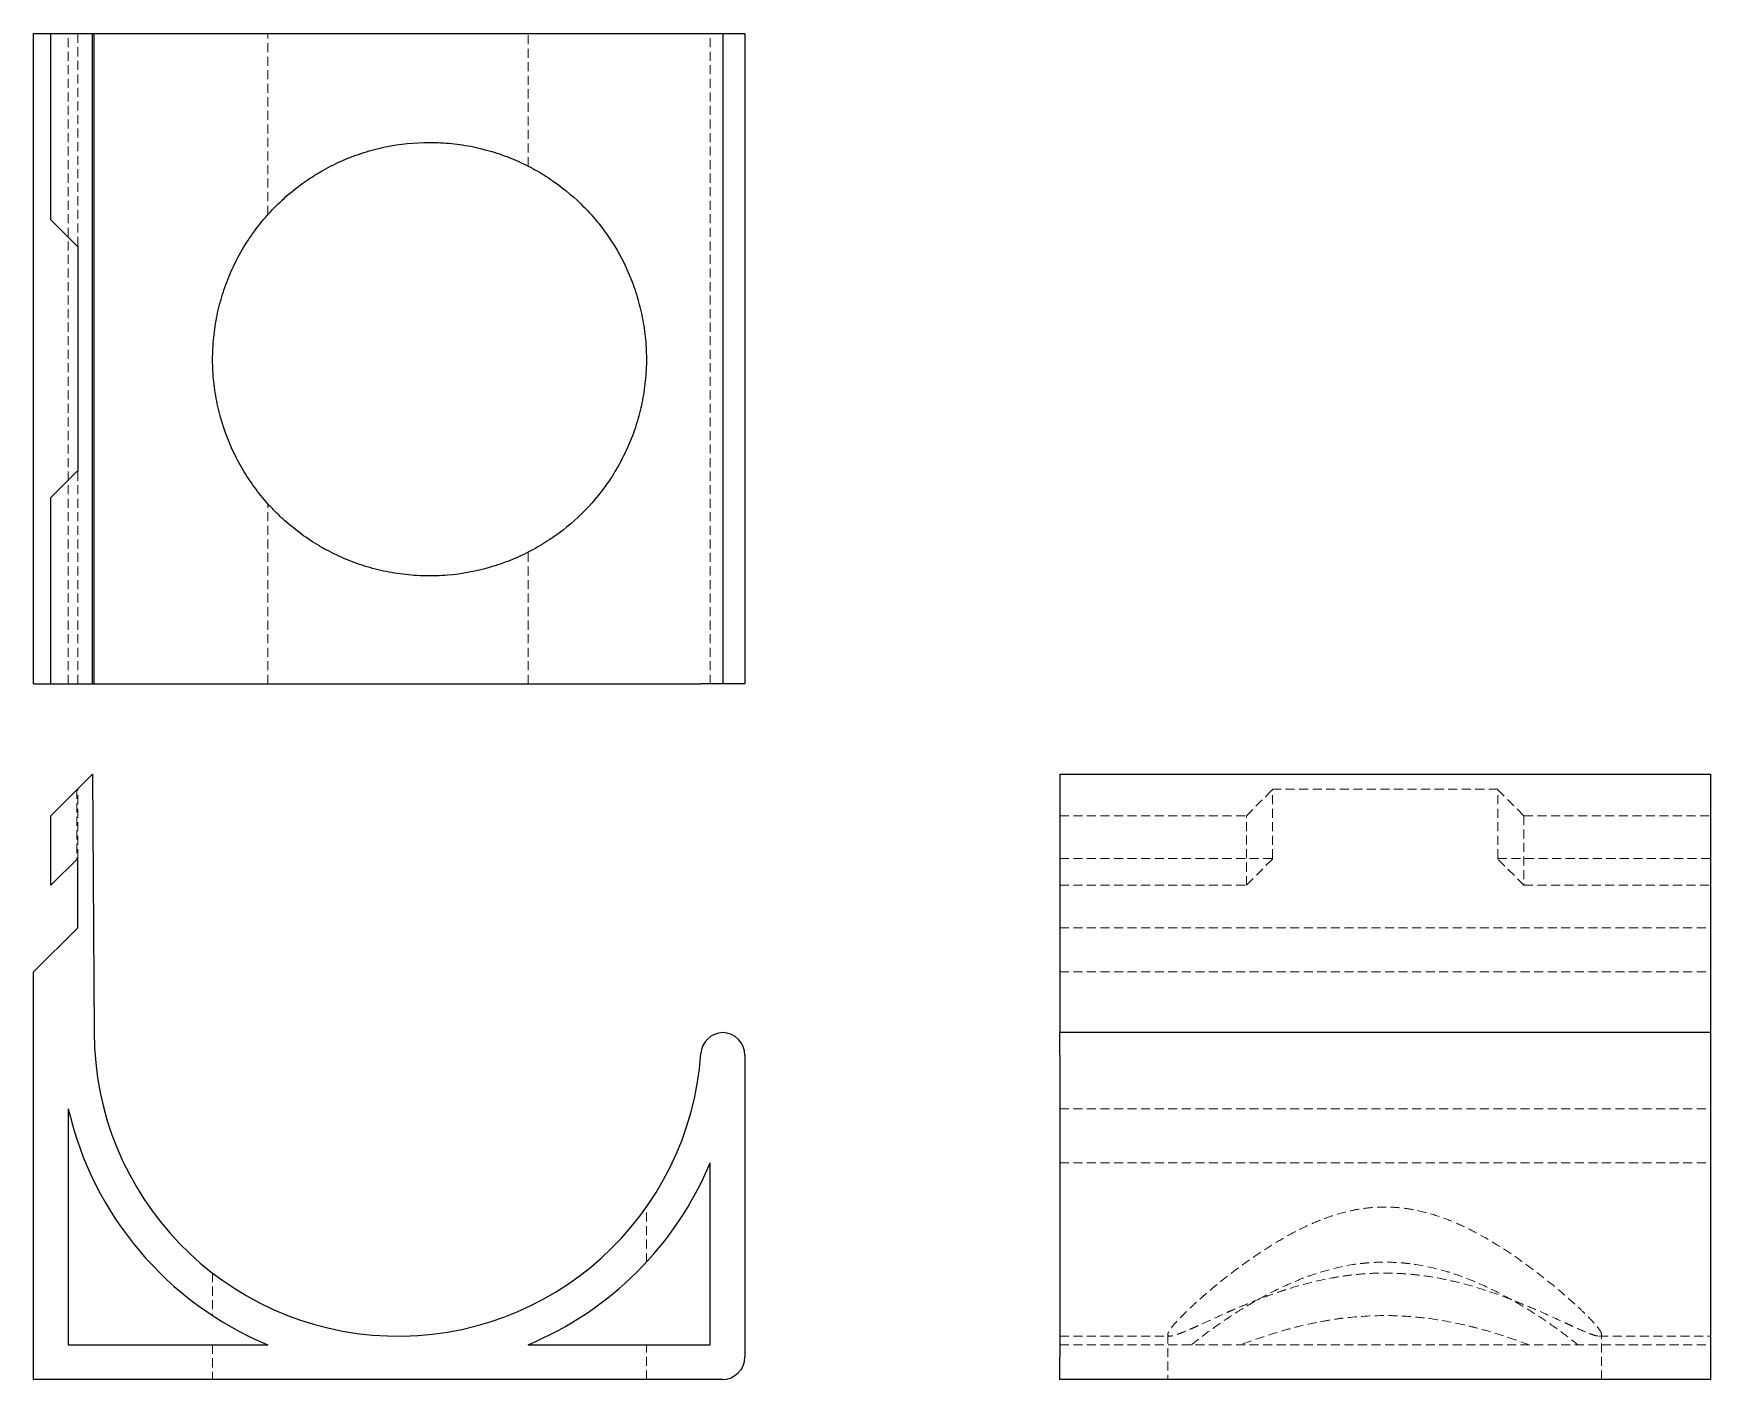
# Model space of a CAD drawing. Header units: millimetres. Extents: x 33 to 269, y 14 to 204.
import ezdxf

# ---------------------------------------------------------------- set-up
doc = ezdxf.new("R2010")
doc.units = ezdxf.units.MM
doc.linetypes.add('HIDDEN', pattern=[1.905, 1.27, -0.635])

msp = doc.modelspace()

# ---------------------------------------------------------------- linework, layer by layer
at = {"color": 7, "linetype": 'Continuous', "lineweight": 25}
for p, q in [((33, 112.27), (33, 203.73)), ((33, 203.73), (35.44, 203.73)), ((35.44, 177.51), (35.44, 203.73)), ((35.44, 203.73), (41.29, 203.73)), ((41.29, 112.27), (41.29, 203.73)), ((41.29, 203.73), (41.54, 203.73)), ((41.54, 112.27), (41.54, 203.73)), ((41.54, 203.73), (126.8, 203.73)), ((126.8, 203.73), (129.9, 203.73)), ((129.9, 203.73), (129.9, 112.27)), ((129.9, 203.73), (133, 203.73)), ((133, 203.73), (133, 112.27)), ((39.1, 173.85), (35.44, 177.51)), ((39.1, 173.85), (39.22, 173.85)), ((39.22, 173.85), (39.22, 142.15)), ((35.44, 138.49), (39.1, 142.15)), ((39.1, 142.15), (39.22, 142.15)), ((35.44, 112.27), (35.44, 138.49)), ((33, 112.27), (35.44, 112.27)), ((35.44, 112.27), (41.29, 112.27)), ((41.29, 112.27), (41.54, 112.27)), ((41.54, 112.27), (126.8, 112.27)), ((129.9, 112.27), (126.8, 112.27)), ((133, 112.27), (129.9, 112.27)), ((35.44, 93.71), (41.29, 99.56)), ((41.29, 99.56), (41.54, 63.22)), ((177.27, 99.56), (268.73, 99.56)), ((177.27, 99.56), (177.27, 63.22)), ((268.73, 99.56), (268.73, 63.22)), ((35.44, 83.95), (35.44, 93.71)), ((39.22, 87.73), (35.44, 83.95)), ((39.22, 77.97), (39.22, 87.73)), ((33, 71.76), (39.22, 77.97)), ((33, 14.44), (33, 71.76)), ((268.73, 63.22), (177.27, 63.22)), ((177.27, 60.05), (177.27, 63.22)), ((268.73, 63.22), (268.73, 60.05)), ((133, 60.05), (133, 17.61)), ((177.27, 60.05), (177.27, 17.61)), ((268.73, 60.05), (268.73, 17.61)), ((37.88, 52.52), (37.88, 19.32)), ((128.12, 19.32), (128.12, 44.93)), ((37.88, 19.32), (65.93, 19.32)), ((102.51, 19.32), (128.12, 19.32)), ((177.27, 14.44), (177.27, 17.61)), ((268.73, 17.61), (268.73, 14.44)), ((129.83, 14.44), (33, 14.44)), ((268.73, 14.44), (177.27, 14.44))]:
    msp.add_line(p, q, dxfattribs=at)
at = {"color": 7, "linetype": 'HIDDEN', "lineweight": 18}
for p, q in [((37.88, 112.27), (37.88, 203.73)), ((39.22, 173.85), (39.22, 203.73)), ((65.93, 178.25), (65.93, 203.73)), ((102.51, 185.09), (102.51, 203.73)), ((128.12, 112.27), (128.12, 203.73)), ((39.22, 112.27), (39.22, 142.15)), ((65.93, 112.27), (65.93, 137.62)), ((102.51, 112.27), (102.51, 130.77)), ((39.1, 97.37), (39.1, 87.61)), ((39.22, 87.73), (39.22, 97.48)), ((203.49, 93.71), (207.15, 97.37)), ((238.85, 97.48), (207.15, 97.48)), ((207.15, 87.73), (207.15, 97.48)), ((238.85, 87.73), (238.85, 97.48)), ((238.85, 97.37), (242.51, 93.71)), ((177.27, 93.71), (203.49, 93.71)), ((203.49, 83.95), (203.49, 93.71)), ((242.51, 93.71), (242.51, 83.95)), ((242.51, 93.71), (268.73, 93.71)), ((177.27, 87.73), (207.15, 87.73)), ((207.15, 87.61), (203.49, 83.95)), ((207.15, 87.73), (207.15, 87.61)), ((238.85, 87.73), (238.85, 87.61)), ((238.85, 87.73), (268.73, 87.73)), ((242.51, 83.95), (238.85, 87.61)), ((177.27, 83.95), (203.49, 83.95)), ((242.51, 83.95), (268.73, 83.95)), ((177.27, 77.97), (268.73, 77.97)), ((177.27, 71.76), (268.73, 71.76)), ((177.27, 52.52), (268.73, 52.52)), ((177.27, 44.93), (268.73, 44.93)), ((119.15, 30.94), (119.15, 38.68)), ((58.17, 29.4), (58.17, 23.41)), ((58.17, 19.32), (58.17, 14.44)), ((119.15, 14.44), (119.15, 19.32)), ((177.27, 20.54), (192.78, 20.54)), ((177.27, 19.32), (268.73, 19.32)), ((192.44, 20.77), (192.44, 14.44)), ((253.09, 20.54), (268.73, 20.54)), ((253.42, 14.44), (253.42, 20.77))]:
    msp.add_line(p, q, dxfattribs=at)
at = {"color": 7, "linetype": 'Continuous', "lineweight": 25}
for centre, radius, start, end in [((84.22, 63.22), 42.68, 180, 356.0349), ((129.96, 60.05), 3.17, 91.2121, 176.0349), ((129.83, 60.05), 3.17, 0, 88.7879), ((84.22, 63.22), 47.56, 193.0028, 247.3801), ((84.22, 63.22), 47.56, 292.6199, 337.3801), ((129.83, 17.61), 3.17, 270, 0)]:
    msp.add_arc(centre, radius, start, end, dxfattribs=at)
msp.add_open_spline([(88.66, 188.42), (86.56, 188.42), (84.49, 188.21), (81.94, 187.67), (81.43, 187.55), (80.41, 187.29), (79.91, 187.14), (78.41, 186.66), (77.44, 186.3), (75.56, 185.48), (74.64, 185.02), (73.3, 184.27), (72.86, 184.01), (72, 183.47), (71.57, 183.18), (69.49, 181.73), (67.98, 180.42), (65.91, 178.25), (65.25, 177.48), (64.02, 175.91), (63.44, 175.1), (61.85, 172.58), (60.94, 170.79), (59.84, 167.92), (59.52, 166.94), (58.98, 164.97), (58.76, 163.96), (58.5, 162.43), (58.43, 161.91), (58.31, 160.87), (58.27, 160.34), (58.17, 158.77), (58.16, 157.72), (58.24, 155.64), (58.34, 154.61), (58.56, 153.07), (58.65, 152.55), (58.85, 151.53), (58.96, 151.02), (59.59, 148.51), (60.29, 146.6), (61.38, 144.31), (61.61, 143.86), (62.09, 142.97), (62.34, 142.54), (63.12, 141.25), (63.68, 140.43), (64.88, 138.83), (65.51, 138.07), (66.53, 136.96), (66.88, 136.6), (67.6, 135.89), (67.96, 135.55), (69.83, 133.88), (71.44, 132.69), (73.63, 131.4), (74.08, 131.15), (74.99, 130.68), (75.45, 130.45), (76.87, 129.8), (77.83, 129.41), (79.79, 128.74), (80.79, 128.46), (82.32, 128.11), (82.84, 128), (83.87, 127.82), (84.4, 127.74), (85.97, 127.55), (87.02, 127.47), (88.6, 127.44), (89.12, 127.44), (90.17, 127.48), (90.68, 127.51), (93.25, 127.72), (95.24, 128.1), (97.66, 128.8), (98.14, 128.95), (99.08, 129.28), (99.54, 129.45), (100.91, 130), (101.79, 130.4), (103.5, 131.28), (104.33, 131.76), (105.53, 132.53), (105.93, 132.8), (106.69, 133.34), (107.07, 133.62), (108.91, 135.06), (110.25, 136.32), (112.08, 138.38), (112.66, 139.1), (113.75, 140.58), (114.26, 141.34), (115.21, 142.92), (115.65, 143.73), (116.47, 145.4), (116.85, 146.27), (117.36, 147.62), (117.52, 148.08), (117.82, 149.02), (117.96, 149.5), (118.35, 150.94), (118.57, 151.92), (118.82, 153.44), (118.89, 153.95), (119.01, 154.99), (119.06, 155.52), (119.16, 157.09), (119.17, 158.13), (119.1, 159.7), (119.07, 160.22), (118.97, 161.26), (118.91, 161.78), (118.69, 163.32), (118.49, 164.31), (118.01, 166.25), (117.73, 167.19), (117.24, 168.57), (117.07, 169.02), (116.7, 169.91), (116.51, 170.35), (115.52, 172.49), (114.59, 174.08), (113, 176.32), (112.43, 177.05), (111.23, 178.45), (110.6, 179.12), (108.63, 181.05), (107.19, 182.22), (105.23, 183.53), (104.83, 183.78), (104.01, 184.28), (103.59, 184.52), (102.32, 185.21), (101.45, 185.63), (99.65, 186.39), (98.72, 186.73), (97.3, 187.18), (96.81, 187.31), (95.83, 187.57), (95.34, 187.69), (93.83, 188), (92.81, 188.15), (91.27, 188.31), (90.75, 188.35), (89.71, 188.41), (89.19, 188.42), (88.66, 188.42)], degree=3, knots=[0, 0, 0, 0, 0.03125, 0.03125, 0.039062, 0.039062, 0.046875, 0.046875, 0.0625, 0.0625, 0.078125, 0.078125, 0.085937, 0.085937, 0.09375, 0.09375, 0.125, 0.125, 0.140625, 0.140625, 0.15625, 0.15625, 0.1875, 0.1875, 0.203125, 0.203125, 0.21875, 0.21875, 0.226562, 0.226562, 0.234375, 0.234375, 0.25, 0.25, 0.265625, 0.265625, 0.273437, 0.273437, 0.28125, 0.28125, 0.3125, 0.3125, 0.320312, 0.320312, 0.328125, 0.328125, 0.34375, 0.34375, 0.359375, 0.359375, 0.367187, 0.367187, 0.375, 0.375, 0.40625, 0.40625, 0.414062, 0.414062, 0.421875, 0.421875, 0.4375, 0.4375, 0.453125, 0.453125, 0.460937, 0.460937, 0.46875, 0.46875, 0.484375, 0.484375, 0.492187, 0.492187, 0.5, 0.5, 0.53125, 0.53125, 0.539062, 0.539062, 0.546875, 0.546875, 0.5625, 0.5625, 0.578125, 0.578125, 0.585937, 0.585937, 0.59375, 0.59375, 0.625, 0.625, 0.640625, 0.640625, 0.65625, 0.65625, 0.671875, 0.671875, 0.6875, 0.6875, 0.695312, 0.695312, 0.703125, 0.703125, 0.71875, 0.71875, 0.726562, 0.726562, 0.734375, 0.734375, 0.75, 0.75, 0.757812, 0.757812, 0.765625, 0.765625, 0.78125, 0.78125, 0.796875, 0.796875, 0.804687, 0.804687, 0.8125, 0.8125, 0.84375, 0.84375, 0.859375, 0.859375, 0.875, 0.875, 0.90625, 0.90625, 0.914062, 0.914062, 0.921875, 0.921875, 0.9375, 0.9375, 0.953125, 0.953125, 0.960937, 0.960937, 0.96875, 0.96875, 0.984375, 0.984375, 0.992187, 0.992187, 1, 1, 1, 1], dxfattribs=at)
at = {"color": 7, "linetype": 'HIDDEN', "lineweight": 18}
for points, knots in [([(253.42, 20.77), (253.42, 20.55), (253.21, 20.49), (252.67, 20.59), (252.55, 20.62), (252.29, 20.7), (252.14, 20.75), (251.66, 20.92), (251.3, 21.07), (250.48, 21.41), (250.02, 21.62), (249.27, 21.95), (249.01, 22.07), (248.47, 22.32), (248.18, 22.45), (246.73, 23.12), (245.42, 23.72), (243.25, 24.66), (242.48, 24.98), (240.91, 25.61), (240.1, 25.93), (237.58, 26.85), (235.79, 27.43), (232.92, 28.18), (231.94, 28.41), (229.97, 28.8), (228.96, 28.96), (227.43, 29.15), (226.91, 29.21), (225.87, 29.3), (225.34, 29.33), (223.77, 29.41), (222.72, 29.42), (220.64, 29.35), (219.61, 29.28), (218.07, 29.11), (217.55, 29.04), (216.53, 28.89), (216.02, 28.81), (213.51, 28.35), (211.6, 27.86), (209.31, 27.16), (208.86, 27.01), (207.97, 26.72), (207.54, 26.57), (206.25, 26.11), (205.43, 25.8), (203.83, 25.16), (203.07, 24.85), (201.96, 24.37), (201.6, 24.22), (200.89, 23.91), (200.55, 23.75), (198.88, 23), (197.69, 22.45), (196.4, 21.87), (196.15, 21.76), (195.68, 21.54), (195.45, 21.44), (194.8, 21.16), (194.41, 21.01), (193.74, 20.76), (193.46, 20.66), (193.11, 20.58), (193, 20.56), (192.82, 20.53), (192.74, 20.53), (192.55, 20.56), (192.47, 20.62), (192.44, 20.76), (192.44, 20.82), (192.48, 20.95), (192.51, 21.03), (192.72, 21.45), (193.1, 21.93), (193.8, 22.7), (193.95, 22.87), (194.28, 23.2), (194.45, 23.38), (195, 23.92), (195.4, 24.31), (196.28, 25.13), (196.76, 25.56), (197.53, 26.24), (197.8, 26.47), (198.34, 26.93), (198.62, 27.17), (200.06, 28.36), (201.32, 29.35), (203.38, 30.87), (204.1, 31.38), (205.58, 32.39), (206.34, 32.89), (207.92, 33.86), (208.73, 34.34), (210.4, 35.26), (211.27, 35.7), (212.62, 36.32), (213.08, 36.52), (214.02, 36.9), (214.5, 37.08), (215.94, 37.59), (216.92, 37.88), (218.44, 38.23), (218.95, 38.33), (219.99, 38.5), (220.52, 38.56), (222.09, 38.7), (223.13, 38.71), (224.7, 38.62), (225.22, 38.58), (226.26, 38.44), (226.78, 38.35), (228.32, 38.04), (229.31, 37.78), (231.25, 37.14), (232.19, 36.78), (233.57, 36.17), (234.02, 35.96), (234.91, 35.53), (235.35, 35.31), (237.49, 34.17), (239.08, 33.19), (241.32, 31.69), (242.05, 31.18), (243.45, 30.16), (244.12, 29.65), (246.05, 28.16), (247.22, 27.2), (248.53, 26.06), (248.78, 25.84), (249.28, 25.4), (249.52, 25.18), (250.21, 24.55), (250.63, 24.15), (251.39, 23.41), (251.73, 23.06), (252.18, 22.59), (252.31, 22.43), (252.57, 22.14), (252.69, 22.01), (253, 21.62), (253.15, 21.4), (253.31, 21.12), (253.35, 21.04), (253.41, 20.89), (253.42, 20.82), (253.42, 20.77)], [0, 0, 0, 0, 0.03125, 0.03125, 0.039062, 0.039062, 0.046875, 0.046875, 0.0625, 0.0625, 0.078125, 0.078125, 0.085937, 0.085937, 0.09375, 0.09375, 0.125, 0.125, 0.140625, 0.140625, 0.15625, 0.15625, 0.1875, 0.1875, 0.203125, 0.203125, 0.21875, 0.21875, 0.226562, 0.226562, 0.234375, 0.234375, 0.25, 0.25, 0.265625, 0.265625, 0.273437, 0.273437, 0.28125, 0.28125, 0.3125, 0.3125, 0.320312, 0.320312, 0.328125, 0.328125, 0.34375, 0.34375, 0.359375, 0.359375, 0.367187, 0.367187, 0.375, 0.375, 0.40625, 0.40625, 0.414062, 0.414062, 0.421875, 0.421875, 0.4375, 0.4375, 0.453125, 0.453125, 0.460937, 0.460937, 0.46875, 0.46875, 0.484375, 0.484375, 0.492187, 0.492187, 0.5, 0.5, 0.53125, 0.53125, 0.539062, 0.539062, 0.546875, 0.546875, 0.5625, 0.5625, 0.578125, 0.578125, 0.585937, 0.585937, 0.59375, 0.59375, 0.625, 0.625, 0.640625, 0.640625, 0.65625, 0.65625, 0.671875, 0.671875, 0.6875, 0.6875, 0.695312, 0.695312, 0.703125, 0.703125, 0.71875, 0.71875, 0.726562, 0.726562, 0.734375, 0.734375, 0.75, 0.75, 0.757812, 0.757812, 0.765625, 0.765625, 0.78125, 0.78125, 0.796875, 0.796875, 0.804687, 0.804687, 0.8125, 0.8125, 0.84375, 0.84375, 0.859375, 0.859375, 0.875, 0.875, 0.90625, 0.90625, 0.914062, 0.914062, 0.921875, 0.921875, 0.9375, 0.9375, 0.953125, 0.953125, 0.960937, 0.960937, 0.96875, 0.96875, 0.984375, 0.984375, 0.992187, 0.992187, 1, 1, 1, 1]), ([(195.77, 19.32), (196.41, 19.84), (197.12, 20.39), (198.68, 21.55), (199.52, 22.15), (200.89, 23.08), (201.36, 23.39), (202.34, 24.01), (202.84, 24.33), (204.4, 25.27), (205.49, 25.89), (207.77, 27.08), (208.97, 27.65), (210.87, 28.45), (211.52, 28.7), (212.85, 29.19), (213.52, 29.41), (215.58, 30.02), (216.99, 30.36), (218.82, 30.65), (219.19, 30.7), (219.94, 30.78), (220.31, 30.82), (221.42, 30.91), (222.9, 30.97), (224.37, 30.91), (225.48, 30.83), (225.85, 30.79), (226.59, 30.71), (226.96, 30.66), (228.8, 30.37), (230.22, 30.04), (232.28, 29.43), (232.96, 29.2), (234.29, 28.72), (234.94, 28.47), (236.84, 27.67), (238.04, 27.1), (240.34, 25.91), (241.43, 25.29), (243.52, 24.03), (244.5, 23.4), (246.32, 22.17), (247.17, 21.57), (248.73, 20.4), (249.45, 19.84), (250.09, 19.32)], [0, 0, 0, 0, 0.0625, 0.0625, 0.125, 0.125, 0.15625, 0.15625, 0.1875, 0.1875, 0.25, 0.25, 0.3125, 0.3125, 0.34375, 0.34375, 0.375, 0.375, 0.4375, 0.4375, 0.453125, 0.453125, 0.46875, 0.46875, 0.5, 0.53125, 0.53125, 0.546875, 0.546875, 0.5625, 0.5625, 0.625, 0.625, 0.65625, 0.65625, 0.6875, 0.6875, 0.75, 0.75, 0.8125, 0.8125, 0.875, 0.875, 0.9375, 0.9375, 1, 1, 1, 1]), ([(243.25, 19.32), (241.88, 19.83), (240.42, 20.34), (238.1, 21.06), (237.3, 21.3), (236.06, 21.63), (235.65, 21.74), (234.8, 21.95), (234.37, 22.05), (232.2, 22.54), (230.43, 22.86), (227.68, 23.19), (226.75, 23.28), (225.34, 23.36), (224.86, 23.39), (223.91, 23.42), (223.44, 23.42), (221.08, 23.42), (219.21, 23.31), (216.9, 23.04), (216.44, 22.98), (215.52, 22.84), (215.07, 22.77), (213.71, 22.53), (212.83, 22.36), (211.11, 21.97), (210.27, 21.76), (208.62, 21.31), (207.81, 21.07), (205.46, 20.34), (203.99, 19.83), (202.62, 19.32)], [0, 0, 0, 0, 0.125, 0.125, 0.1875, 0.1875, 0.21875, 0.21875, 0.25, 0.25, 0.375, 0.375, 0.4375, 0.4375, 0.46875, 0.46875, 0.5, 0.5, 0.625, 0.625, 0.65625, 0.65625, 0.6875, 0.6875, 0.75, 0.75, 0.8125, 0.8125, 0.875, 0.875, 1, 1, 1, 1])]:
    msp.add_open_spline(points, degree=3, knots=knots, dxfattribs=at)

doc.saveas('drawing.dxf')
